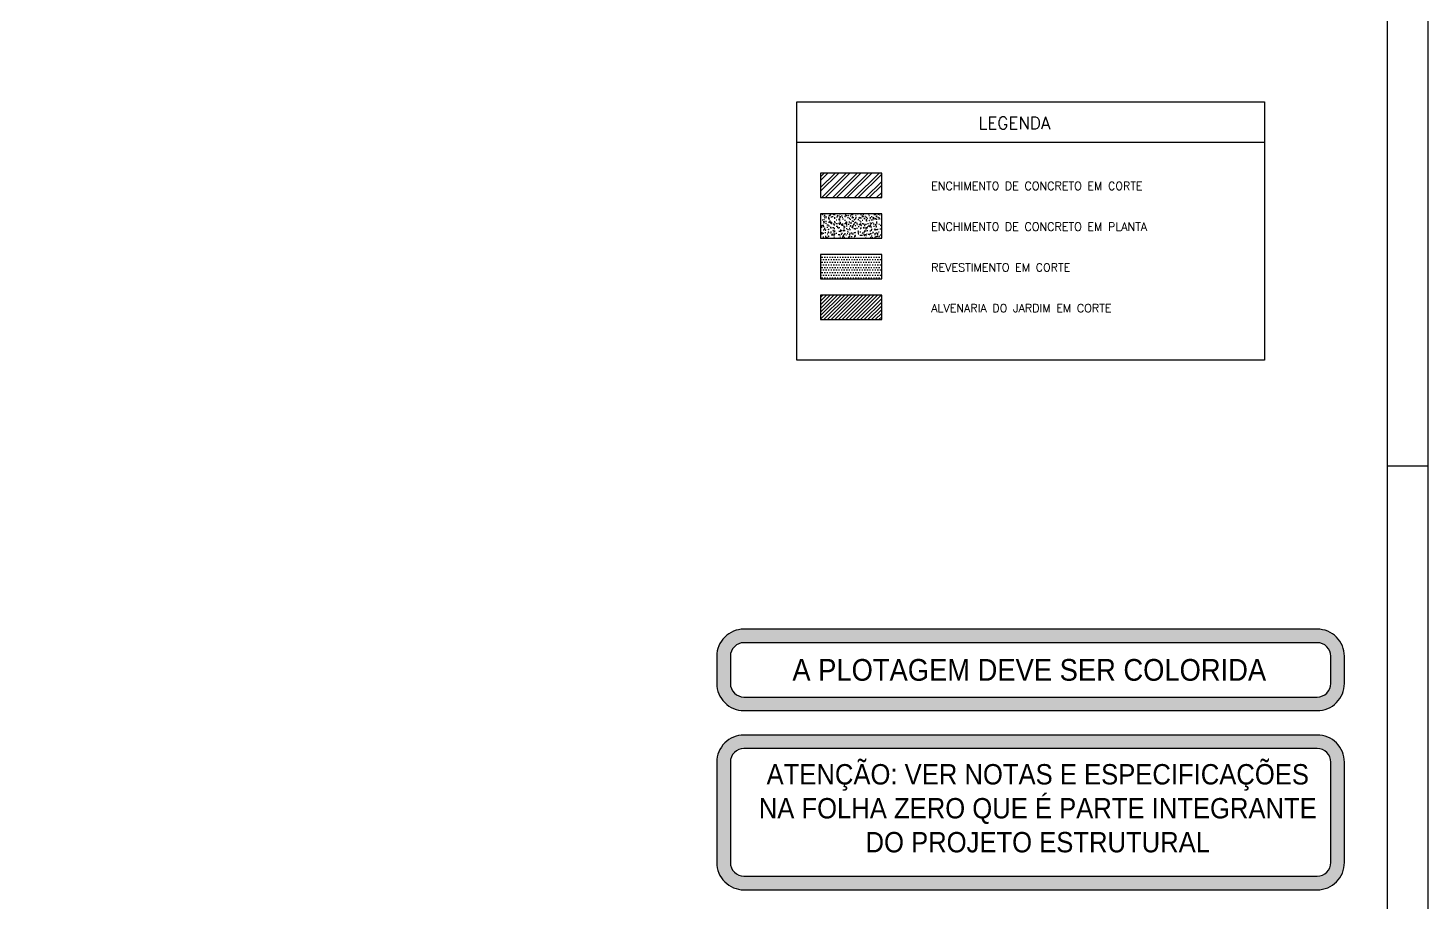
# Model space of a CAD drawing. Header units: millimetres. Extents: x 0 to 6870, y 0 to 4500.
# Drawn here: x 5153 to 6870, y 950 to 2023 of the extents above; entities that cross this region are included whole.
import ezdxf
from ezdxf.enums import TextEntityAlignment as Align

# ---------------------------------------------------------------- set-up
doc = ezdxf.new("R2010")
doc.units = ezdxf.units.MM
doc.header["$LTSCALE"] = 50
for name, color, linetype in [('F-ALV', 3, 'Continuous'), ('F-ALV-SÓLIDO', 252, 'Continuous'), ('F-AUX-RED', 1, 'Continuous'), ('F-DET_LINHA', 1, 'Continuous'), ('F-DET_TEXTO', 3, 'Continuous'), ('F-ENCHIMENTO', 1, 'Continuous'), ('F-HACHURA-DET', 1, 'Continuous'), ('F-MARGEM', 1, 'Continuous'), ('F-REVESTIMENO HACH', 1, 'Continuous'), ('F-TEXTO', 6, 'Continuous'), ('F-TEXTO-CYAN', 4, 'Continuous')]:
    doc.layers.add(name, color=color, linetype=linetype)
doc.styles.add('100-RL-R080', font='arial.ttf', dxfattribs={"width": 0.9, "height": 20})
doc.styles.add('8718-AE-BARR-FORM-R09$0$ROMANS', font='romans.shx', dxfattribs={"oblique": 20})
doc.styles.add('MCP', font='romans.shx')

# ---------------------------------------------------------------- blocks, each defined once
blk = doc.blocks.new('A0-1L_900')
at = {"layer": 'F-MARGEM', "color": 2}
blk.add_line((136.4, 29.7), (137.4, 29.7), dxfattribs=at)
blk.add_lwpolyline([(0, 0), (0, 90), (137.4, 90), (137.4, 0)], close=True, dxfattribs=at)
at = {"layer": 'F-MARGEM', "color": 7}
blk.add_lwpolyline([(2.5, 89), (136.4, 89), (136.4, 1), (2.5, 1)], close=True, dxfattribs=at)

msp = doc.modelspace()

# ---------------------------------------------------------------- hatches: boundary and pattern name
at = {"layer": 'F-ALV-SÓLIDO'}
h = msp.add_hatch(dxfattribs=at)
h.set_pattern_fill('ANSI31', color=256)
h.set_pattern_definition([(45, (754.4474, 1534.6935), (-2.245064, 2.245064), [])])
h.paths.add_polyline_path([(6124.77, 1694.65), (6124.77, 1664.65), (6199.77, 1664.65), (6199.77, 1694.65)])
at = {"layer": 'F-AUX-RED'}
h = msp.add_hatch(dxfattribs=at)
h.set_pattern_fill('ANSI32', color=256)
h.set_pattern_definition([(45, (754.447, 1534.6935), (-6.735192, 6.735192), []), (45, (758.938, 1534.6935), (-6.735192, 6.735192), [])])
h.paths.add_polyline_path([(6124.77, 1844.65), (6124.77, 1814.65), (6199.77, 1814.65), (6199.77, 1844.65)])
at = {"layer": 'F-ENCHIMENTO'}
h = msp.add_hatch(dxfattribs=at)
h.set_pattern_fill('AR-CONC', color=256, scale=0.05)
h.set_pattern_definition([(50, (1664.354, 868.406), (9.109233, -0.796954), [0.9525, -10.4775]), (355, (1664.354, 868.406), (-1.762171, 9.552842), [0.762, -8.38203]), (100.45144, (1665.113, 868.3395), (7.347062, 8.755888), [0.8095, -8.904512]), (46.1842, (1664.354, 870.946), (13.553952, -2.102116), [1.42875, -15.71625]), (96.63556, (1665.484, 870.771), (11.870207, 12.371306), [1.21425, -13.35678]), (351.18415, (1664.354, 870.946), (11.870207, 12.371306), [1.143, -12.572987]), (21, (1665.624, 870.311), (7.58072, -5.11326), [0.9525, -10.4775]), (326, (1665.624, 870.311), (3.090101, 9.209398), [0.762, -8.382]), (71.45144, (1666.256, 869.885), (10.670821, 4.096138), [0.8095, -8.904497]), (37.5, (1664.3542, 868.406), (0.1544302, 4.227752), [0, -8.2804, 0, -8.509, 0, -8.41375]), (7.5, (1664.354, 868.406), (3.340983, 5.0090287), [0, -4.8514, 0, -8.0899, 0, -3.20675]), (327.5, (1661.522, 868.406), (6.7795298, -0.2864372), [0, -3.175, 0, -9.906, 0, -13.1445]), (317.5, (1660.252, 868.406), (7.406459, 1.2713246), [0, -4.1275, 0, -6.5786, 0, -9.3345])])
h.paths.add_polyline_path([(6124.77, 1794.65), (6124.77, 1764.65), (6199.77, 1764.65), (6199.77, 1794.65)])
at = {"layer": 'F-HACHURA-DET'}
h = msp.add_hatch(color=253, dxfattribs=at)
h.paths.add_polyline_path([(6767.5, 1218.03), (6767.5, 1251.36, 0.4142136), (6734.17, 1284.69), (6030.83, 1284.69, 0.4142136), (5997.5, 1251.36), (5997.5, 1218.03, 0.4142136), (6030.83, 1184.69), (6734.17, 1184.69, 0.4142136)], flags=17)
h.paths.add_polyline_path([(6734.17, 1201.36), (6030.83, 1201.36, -0.4142136), (6014.17, 1218.03), (6014.17, 1251.36, -0.4142136), (6030.83, 1268.03), (6734.17, 1268.03, -0.4142136), (6750.83, 1251.36), (6750.83, 1218.03, -0.4142136)], flags=16)
h.paths.add_polyline_path([(6083.24, 1214.01), (6678.42, 1214.01), (6678.42, 1255.4), (6083.24, 1255.4)], flags=8)
h = msp.add_hatch(color=253, dxfattribs=at)
h.paths.add_polyline_path([(6767.5, 1121.36, 0.4142136), (6734.17, 1154.69), (6030.83, 1154.69, 0.4142136), (5997.5, 1121.36), (5997.5, 998.03, 0.4142136), (6030.83, 964.69), (6734.17, 964.69, 0.4142136), (6767.5, 998.03)], flags=17)
h.paths.add_polyline_path([(6750.83, 998.03, -0.4142136), (6734.17, 981.36), (6030.83, 981.36, -0.4142136), (6014.17, 998.03), (6014.17, 1121.36, -0.4142136), (6030.83, 1138.03), (6734.17, 1138.03, -0.4142136), (6750.83, 1121.36)], flags=16)
h.paths.add_polyline_path([(6042.35, 990.95), (6739.48, 990.95), (6739.48, 1132.55), (6042.35, 1132.55)], flags=8)
at = {"layer": 'F-REVESTIMENO HACH'}
h = msp.add_hatch(dxfattribs=at)
h.set_pattern_fill('DOTS', color=256, scale=2)
h.set_pattern_definition([(0, (1664.3542, 868.406), (1.5875, 3.175), [0, -3.175])])
h.paths.add_polyline_path([(6124.77, 1744.65), (6124.77, 1714.65), (6199.77, 1714.65), (6199.77, 1744.65)])

# ---------------------------------------------------------------- linework, layer by layer
at = {"layer": 'F-ALV'}
msp.add_lwpolyline([(6124.77, 1664.65), (6199.77, 1664.65), (6199.77, 1694.65), (6124.77, 1694.65)], close=True, dxfattribs=at)
at = {"layer": 'F-AUX-RED'}
msp.add_lwpolyline([(6124.77, 1814.65), (6199.77, 1814.65), (6199.77, 1844.65), (6124.77, 1844.65)], close=True, dxfattribs=at)
at = {"layer": 'F-DET_LINHA', "color": 1}
msp.add_line((6669.45, 1882.2), (6095.55, 1882.2), dxfattribs=at)
msp.add_lwpolyline([(6095.55, 1932.2), (6669.45, 1932.2), (6669.45, 1614.69), (6095.55, 1614.69)], close=True, dxfattribs=at)
at = {"layer": 'F-DET_LINHA'}
for points in [[(6030.83, 1184.69), (6734.17, 1184.69, 0.4142136), (6767.5, 1218.03), (6767.5, 1251.36, 0.4142136), (6734.17, 1284.69), (6030.83, 1284.69, 0.4142136), (5997.5, 1251.36), (5997.5, 1218.03, 0.4142136)], [(6030.83, 1201.36), (6734.17, 1201.36, 0.4142136), (6750.83, 1218.03), (6750.83, 1251.36, 0.4142136), (6734.17, 1268.03), (6030.83, 1268.03, 0.4142136), (6014.17, 1251.36), (6014.17, 1218.03, 0.4142136)], [(6030.83, 964.69), (6734.17, 964.69, 0.4142136), (6767.5, 998.03), (6767.5, 1121.36, 0.4142136), (6734.17, 1154.69), (6030.83, 1154.69, 0.4142136), (5997.5, 1121.36), (5997.5, 998.03, 0.4142136)], [(6030.83, 981.36), (6734.17, 981.36, 0.4142136), (6750.83, 998.03), (6750.83, 1121.36, 0.4142136), (6734.17, 1138.03), (6030.83, 1138.03, 0.4142136), (6014.17, 1121.36), (6014.17, 998.03, 0.4142136)]]:
    msp.add_lwpolyline(points, format="xyb", close=True, dxfattribs=at)
at = {"layer": 'F-ENCHIMENTO'}
msp.add_lwpolyline([(6124.77, 1764.65), (6199.77, 1764.65), (6199.77, 1794.65), (6124.77, 1794.65)], close=True, dxfattribs=at)
at = {"layer": 'F-REVESTIMENO HACH'}
msp.add_lwpolyline([(6124.77, 1714.65), (6199.77, 1714.65), (6199.77, 1744.65), (6124.77, 1744.65)], close=True, dxfattribs=at)

# ---------------------------------------------------------------- block references
at = {"layer": 'F-MARGEM', "xscale": 50, "yscale": 50, "zscale": 50}
msp.add_blockref('A0-1L_900', (0, 0), dxfattribs=at)

# ---------------------------------------------------------------- texts
at = {"layer": 'F-DET_TEXTO', "color": 4, "style": '8718-AE-BARR-FORM-R09$0$ROMANS'}
msp.add_text('LEGENDA', height=15, dxfattribs=at).set_placement((6318.56, 1898.52))
at = {"layer": 'F-TEXTO', "color": 3, "style": 'MCP'}
for s, p in [('ENCHIMENTO DE CONCRETO EM CORTE', (6260.55, 1823.77)), ('ENCHIMENTO DE CONCRETO EM PLANTA', (6260.55, 1773.77)), ('REVESTIMENTO EM CORTE', (6260.55, 1723.77)), ('ALVENARIA DO JARDIM EM CORTE', (6260.55, 1673.77))]:
    msp.add_text(s, height=10, dxfattribs=at).set_placement(p)
at = {"layer": 'F-TEXTO-CYAN', "style": '100-RL-R080', "width": 0.9}
msp.add_text('A PLOTAGEM DEVE SER COLORIDA', height=26.6667, dxfattribs=at).set_placement((6380.83, 1234.69), align=Align.MIDDLE_CENTER)
at = {"layer": 'F-TEXTO-CYAN', "insert": (6391.27, 1064.66), "char_height": 25, "attachment_point": 5, "style": '100-RL-R080'}
msp.add_mtext_dynamic_manual_height_columns('ATENÇÃO: VER NOTAS E ESPECIFICAÇÕES NA FOLHA ZERO QUE É PARTE INTEGRANTE DO PROJETO ESTRUTURAL', width=693.6126, gutter_width=12.5, heights=[136.98], dxfattribs=at)

doc.saveas('drawing.dxf')
